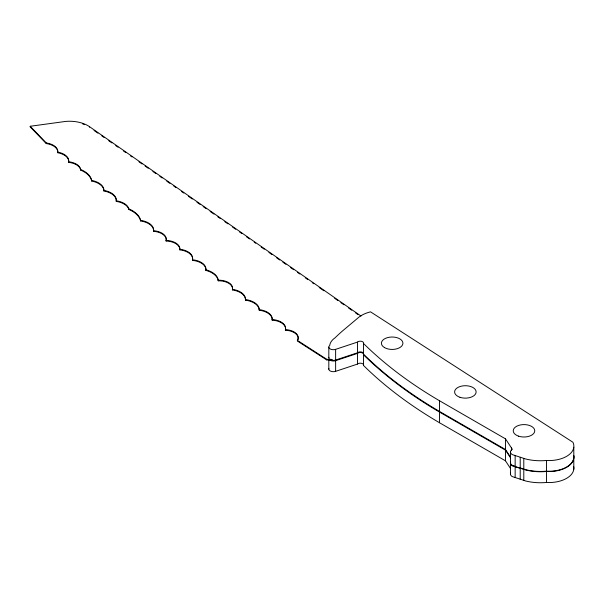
<?xml version="1.0" encoding="UTF-8"?>
<svg xmlns="http://www.w3.org/2000/svg" width="604" height="604" viewBox="0 0 604 604"><rect width="100%" height="100%" fill="white"/><g stroke="black" fill="none" stroke-linecap="round" stroke-linejoin="round"><path stroke-width="0.91" d="M518.436 467.889L518.64 467.458L525.639 469.663A37.357 21.57 0 0 0 546.454 471.165A24.847 14.345 0 0 0 573.732 455.416M335.628 349.346L357.523 342.075A3.277 1.887 0 0 1 361.517 341.328A3.277 1.887 0 0 1 363.502 343.465A500.278 288.833 0 0 0 439.531 400.762L505.488 438.844L512.358 449.3A6.576 3.798 0 0 0 512.177 454.563L525.639 458.98A37.357 21.57 0 0 0 546.454 460.482A24.847 14.345 0 0 0 572.894 442.226L370.524 311.845A28.645 16.542 0 0 0 359.252 316.889L342.06 331.332A275.084 158.814 0 0 0 335.054 337.825A23.103 13.341 0 0 0 329.709 345.511A4.545 2.627 0 0 0 329.965 348.818A4.545 2.627 0 0 0 335.628 349.346L335.628 360.037A4.545 2.627 0 0 1 330.735 359.901A4.545 2.627 0 0 1 328.893 357.281M335.628 360.037L357.523 352.766A3.277 1.887 0 0 1 361.517 352.011A3.277 1.887 0 0 1 363.502 354.148A500.278 288.833 0 0 0 439.531 411.452L505.488 449.527L510.478 457.13M329.369 359.637L329.965 360.12A4.545 2.627 0 0 0 335.628 360.656L357.523 353.385A3.277 1.887 0 0 1 361.517 352.63A3.277 1.887 0 0 1 363.502 354.767A500.278 288.833 0 0 0 439.531 412.071L505.488 450.146L510.478 457.749M328.893 368.583A4.545 2.627 0 0 0 330.735 371.203A4.545 2.627 0 0 0 335.628 371.339L357.523 364.069A3.277 1.887 0 0 1 361.517 363.321A3.277 1.887 0 0 1 363.502 365.458A500.278 288.833 0 0 0 439.531 422.755L505.488 460.829L510.478 468.44M297.946 339.833A14.005 8.086 0 0 0 285.405 330.222A15.16 8.75 0 0 0 272.185 320.15A16.512 9.536 0 0 0 259.229 310.229A17.961 10.366 0 0 0 245.466 300.15A17.576 10.147 0 0 0 232.404 289.928A13.764 7.95 0 0 0 218.24 280.815A21.525 12.427 0 0 0 205.851 270.381A16.24 9.377 0 0 0 192.45 260.377A16.029 9.256 0 0 0 179.864 249.867A14.67 8.471 0 0 0 166.13 241.026A14.934 8.622 0 0 0 153.605 231.302A17.373 10.026 0 0 0 140.626 220.973A29.521 17.04 0 0 0 128.841 209.482A17.048 9.845 0 0 0 116.278 201.404A17.727 10.238 0 0 0 103.903 190.992A17.893 10.328 0 0 0 91.657 181.049A26.84 15.493 0 0 0 80.664 170.109A14.843 8.569 0 0 0 68.637 162.37A15.802 9.128 0 0 0 57.765 152.737A15.213 8.781 0 0 0 46.251 143.556L30.2 126.885L30.2 126.266L65.753 121.412A25.874 14.934 0 0 1 89.43 126.621L360.981 316.043M329.829 360.007L332.208 359.75M515.152 466.303L512.177 465.246A6.576 3.798 0 0 1 510.584 461.879M517.681 467.451L512.177 465.865A6.576 3.798 0 0 1 510.584 462.498M573.732 466.718A24.847 14.345 0 0 1 546.454 482.475A37.357 21.57 0 0 1 525.639 480.973L512.177 476.548A6.576 3.798 0 0 1 510.584 473.181M30.2 126.266L46.251 142.937A15.213 8.781 0 0 1 57.765 152.117A15.802 9.128 0 0 1 68.637 161.751A14.843 8.569 0 0 1 80.664 169.49A26.84 15.493 0 0 1 91.657 180.43A17.893 10.328 0 0 1 103.903 190.373A17.727 10.238 0 0 1 116.278 200.785A17.048 9.845 0 0 1 128.841 208.863A29.521 17.04 0 0 1 140.626 220.354A17.373 10.026 0 0 1 153.605 230.683A14.934 8.622 0 0 1 166.13 240.407A14.67 8.471 0 0 1 179.864 249.248A16.029 9.256 0 0 1 192.45 259.758A16.24 9.377 0 0 1 205.851 269.762A21.525 12.427 0 0 1 218.24 280.196A13.764 7.95 0 0 1 232.404 289.308A17.576 10.147 0 0 1 245.466 299.531A17.961 10.366 0 0 1 259.229 309.61A16.512 9.536 0 0 1 272.185 319.531A15.16 8.75 0 0 1 285.405 329.603A14.005 8.086 0 0 1 297.379 340.399L326.704 359.274A8.615 4.975 0 0 0 331.045 359.267M331.875 359.727A8.615 4.975 0 0 1 326.704 359.893L297.379 341.018L297.379 340.399M94.073 130.479L97.939 133.174M101.812 135.877L104.13 137.493M108.773 140.732L111.868 142.891M115.734 145.587L118.059 147.21M123.473 150.985L125.791 152.601M130.434 155.84L131.982 156.919M138.943 161.781L142.038 163.933M145.134 166.092L148.229 168.252M152.872 171.491L155.968 173.65M159.833 176.353L162.159 177.969M166.795 181.208L169.89 183.367M173.763 186.062L176.081 187.685M181.494 191.46L183.82 193.076M188.456 196.315L192.329 199.018M196.972 202.257L200.067 204.416M203.155 206.568L206.251 208.727M210.124 211.43L213.99 214.126M217.855 216.828L220.181 218.444M224.824 221.683L227.912 223.842M232.555 227.081L235.651 229.241M239.524 231.936L241.842 233.552M246.485 236.791L249.58 238.95M254.216 242.189L255.764 243.269M261.185 247.044L264.28 249.203M268.916 252.442L272.011 254.601M276.655 257.84L279.75 259.999M282.846 262.159L285.941 264.318M290.584 267.557L293.672 269.716M297.546 272.412L299.863 274.027M305.277 277.81L307.602 279.425M312.245 282.664L313.793 283.744M319.206 287.527L323.85 290.758M334.676 298.316L337.772 300.475M340.867 302.634L343.963 304.793M348.606 308.032L351.702 310.192M355.567 312.887L357.885 314.51M573.8 447.277L573.8 469.27M546.454 460.482L546.454 482.475M523.796 458.474L523.796 480.467M520.21 457.288L520.21 479.282M515.152 455.62L515.152 466.613L525.639 469.972A37.357 21.57 0 0 0 546.454 471.475A24.847 14.345 0 0 0 573.732 455.726M515.152 466.922L515.152 477.605M511.482 447.972L511.482 450.637M510.44 451.913L510.44 462.596M510.44 463.215L510.44 473.906M505.488 438.844L505.488 449.527M505.488 450.146L505.488 460.829M439.531 400.762L439.531 411.452M439.531 412.071L439.531 422.755M363.502 343.465L363.502 354.148M363.502 354.767L363.502 365.458M357.523 342.075L357.523 352.766M357.523 353.385L357.523 364.069M335.628 360.656L335.628 371.339M328.818 347.187L328.818 357.878M328.818 359.388L328.818 369.18M326.704 359.274L326.704 359.893M285.405 329.603L285.405 330.222M272.185 319.531L272.185 320.15M259.229 309.61L259.229 310.229M245.466 299.531L245.466 300.15M232.404 289.308L232.404 289.928M218.24 280.196L218.24 280.815M205.851 269.762L205.851 270.381M192.45 259.758L192.45 260.377M179.864 249.248L179.864 249.867M166.13 240.407L166.13 241.026M153.605 230.683L153.605 231.302M140.626 220.354L140.626 220.973M128.841 208.863L128.841 209.482M116.278 200.785L116.278 201.404M103.903 190.373L103.903 190.992M91.657 180.43L91.657 181.049M89.43 126.621L89.43 127.24M80.664 169.49L80.664 170.109M68.637 161.751L68.637 162.37M57.765 152.117L57.765 152.737M46.251 142.937L46.251 143.556M82.74 123.956A25.874 14.934 0 0 1 84.59 124.65M384.559 347.617A10.751 6.206 0 0 0 402.551 344.831A10.751 6.206 0 0 0 389.384 337.228A10.751 6.206 0 0 0 384.559 347.617M459.991 397.304A10.751 6.206 0 0 0 476.126 391.928A10.751 6.206 0 0 0 459.991 386.545A10.751 6.206 0 0 0 459.991 397.304M518.625 436.179A10.751 6.206 0 0 0 534.751 430.803A10.751 6.206 0 0 0 518.625 425.42A10.751 6.206 0 0 0 518.625 436.179"/></g></svg>
